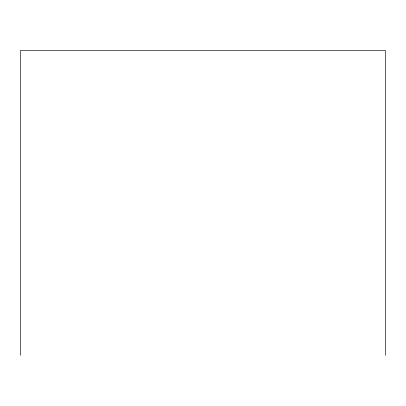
<?xml version="1.0" encoding="UTF-8"?>
<svg xmlns="http://www.w3.org/2000/svg" width="406" height="406" viewBox="0 0 406 406"><rect width="100%" height="100%" fill="white"/><g stroke="black" fill="none" stroke-linecap="round" stroke-linejoin="round"><path stroke-width="0.61" d="M385.7 355.311L385.7 50.689L20.3 50.689L20.3 355.311"/></g></svg>
